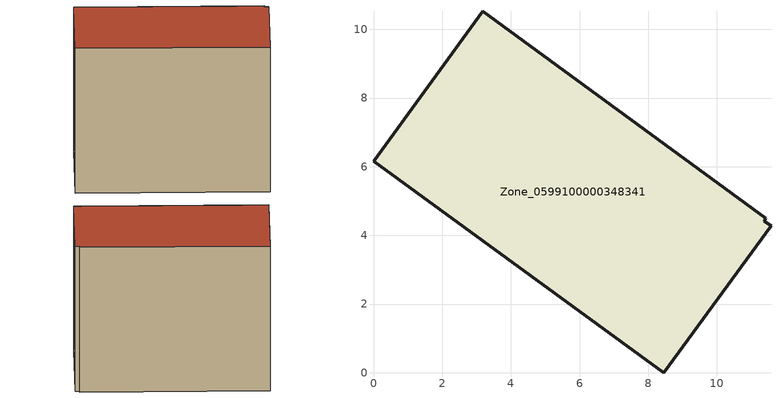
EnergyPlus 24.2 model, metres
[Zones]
Zone_0599100000348341
 floor ground (C_G): 0,6.16 3.18,10.53 11.43,4.5 11.38,4.42 11.57,4.28 8.45,0 z0.2
 wall outside (C_F): 3.18,10.53 0,6.16 8.45,0 11.57,4.28 11.38,4.42 11.43,4.5 3.18,10.53 z0.2:8.71
 roof outside (C_R): 0,6.16 8.45,0 11.57,4.28 11.38,4.42 11.43,4.5 3.18,10.53 z8.71
[BUILDING]
Pand.0599100000348341: North Axis=0; Terrain=City; Loads Convergence Tolerance Value=0.04; Temperature Convergence Tolerance Value=0.4; Solar Distribution=FullExterior; Maximum Number of Warmup Days=25; Minimum Number of Warmup Days=1
[Site:Location]
Rotterdam.The.Hague.AP_ZH_NLD Design_Conditions: Latitude=51.96; Longitude=4.45; Time Zone=1; Elevation=-4.5
[SITE:GROUNDTEMPERATURE:BUILDINGSURFACE]
18, 18, 18, 18, 18, 18, 18, 18, 18, 18, 18, 18
[MATERIAL] Thermal Absorptance=0.9; Solar Absorptance=0.7; Visible Absorptance=0.7
Name | Roughness | Thickness | Conductivity | Density | Specific Heat
G.TI.1992-2005 | MediumSmooth | 0.15 | 0.06 | 540 | 1210
F.TI.1992-2005 | Rough | 0.3 | 0.12 | 1920 | 840
R.TI.1992-2005 | MediumRough | 0.2 | 0.08 | 1500 | 1000
[CONSTRUCTION]
C_G: G.TI.1992-2005
C_F: F.TI.1992-2005
C_R: R.TI.1992-2005
[ZONE]
Zone_0599100000348341: Type=1; Multiplier=1; Ceiling Height=Autocalculate; Volume=Autocalculate; Floor Area=autocalculate; Part of Total Floor Area=Yes
[ZONEINFILTRATION:DESIGNFLOWRATE]
Infil_Zone_0599100000348341: Zone or ZoneList or Space or SpaceList=Zone_0599100000348341; Schedule=AlwaysOn; Design Flow Rate Calculation Method=Flow/Area; Flow Rate per Floor Area=0.0015; Constant Term Coefficient=1; Temperature Term Coefficient=0; Velocity Term Coefficient=0; Velocity Squared Term Coefficient=0
[HVACTEMPLATE:ZONE:IDEALLOADSAIRSYSTEM]
Zone_0599100000348341: Maximum Heating Supply Air Temperature=50; Minimum Cooling Supply Air Temperature=13; Maximum Heating Supply Air Humidity Ratio=0.0156; Minimum Cooling Supply Air Humidity Ratio=0.0077; Heating Limit=NoLimit; Cooling Limit=NoLimit; Dehumidification Control Type=ConstantSensibleHeatRatio; Cooling Sensible Heat Ratio=0.7; Dehumidification Setpoint=60; Humidification Control Type=None; Humidification Setpoint=30; Outdoor Air Method=None; Outdoor Air Flow Rate per Person=0.00944; Outdoor Air Flow Rate per Zone Floor Area=0; Outdoor Air Flow Rate per Zone=0; Demand Controlled Ventilation Type=None; Outdoor Air Economizer Type=NoEconomizer; Heat Recovery Type=None; Sensible Heat Recovery Effectiveness=0.7; Latent Heat Recovery Effectiveness=0.65
[ZONECONTROL:THERMOSTAT]
ThermostatControl_Zone_0599100000348341: Zone or ZoneList=Zone_0599100000348341; Control Type Schedule=DualSetpointControlType; Control 1=Thermostat_Zone_0599100000348341; Temperature Difference Between Cutout And Setpoint=0
[THERMOSTATSETPOINT:DUALSETPOINT]
Thermostat_Zone_0599100000348341: Heating Setpoint Temperature Schedule=HeatingSetpoint_Zone_0599100000348341; Cooling Setpoint Temperature Schedule=CoolingSetpoint_Zone_0599100000348341
[SCHEDULE:COMPACT]
HeatingSetpoint_Zone_0599100000348341: Through: 12/31, For: AllDays, Until: 24:00, 21
CoolingSetpoint_Zone_0599100000348341: Through: 12/31, For: AllDays, Until: 24:00, 24
DualSetpointControlType: Through: 12/31, For: AllDays, Until: 24:00, 4
AlwaysOn: Through: 12/31, For: AllDays, Until: 24:00, 1
